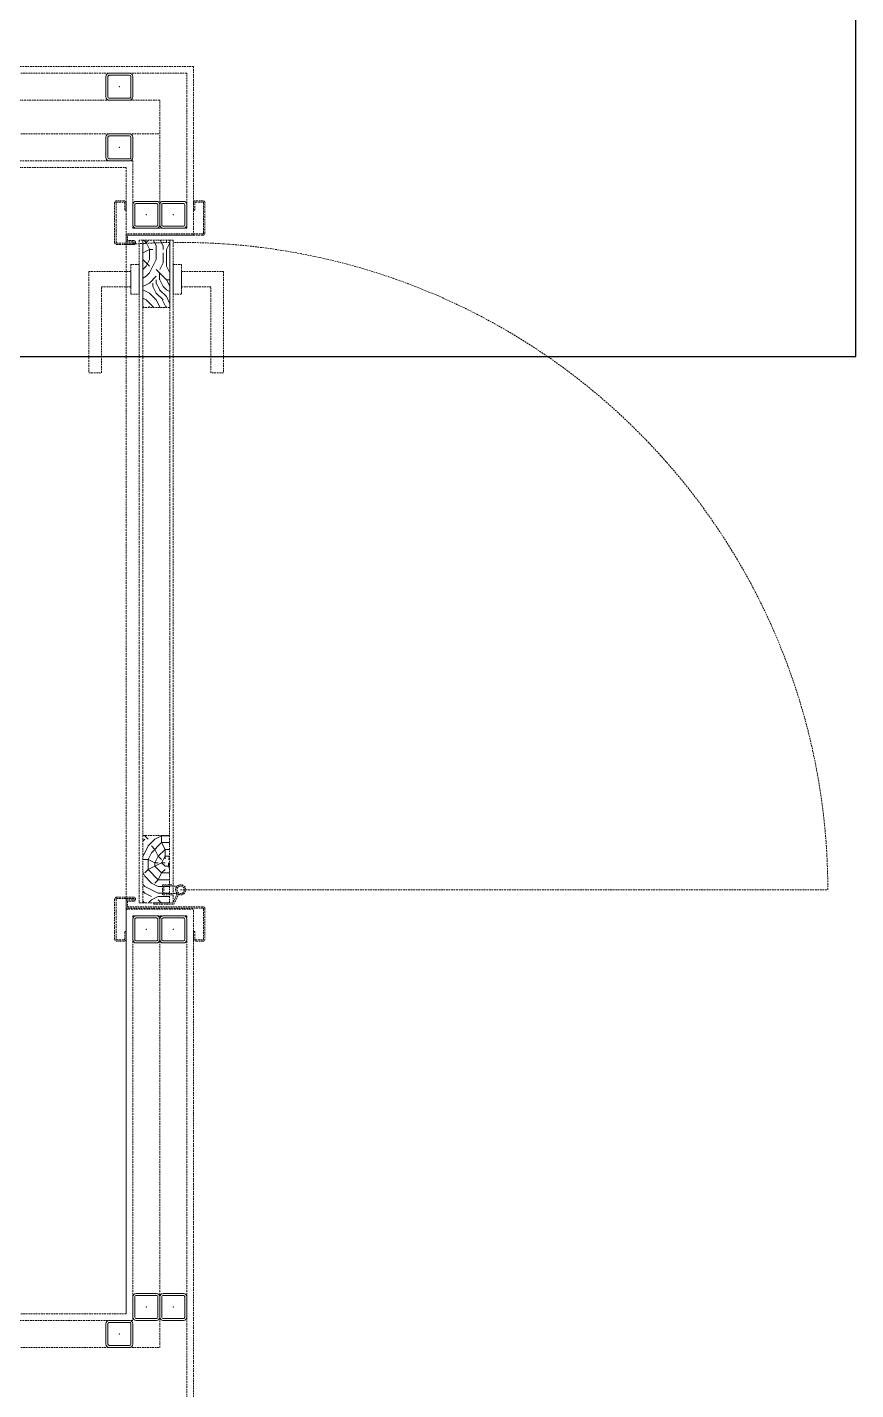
# Model space of a CAD drawing. Extents: x -1457 to 23780, y -2071 to 4205.
# Drawn here: x 1372.8 to 1495.8, y 538.7 to 740.8 of the extents above; entities that cross this region are included whole.
import ezdxf

# ---------------------------------------------------------------- set-up
doc = ezdxf.new("R2010")
doc.units = 0
doc.header["$MEASUREMENT"] = 0
doc.linetypes.add('HIDDEN', pattern=[0.375, 0.25, -0.125])
doc.layers.get('0').update_dxf_attribs({"color": 9, "lineweight": 9})
doc.layers.add('E-KABLO', color=7, linetype='Continuous', lineweight=30)
doc.layers.add('M-TEFRIS2-015', color=129, linetype='Continuous', lineweight=9)

# ---------------------------------------------------------------- blocks, each defined once
blk = doc.blocks.new('Prf-40x40')
for points in [[(1.5, -2), (-1.5, -2, -0.414214), (-2, -1.5), (-2, 1.5, -0.414214), (-1.5, 2), (1.5, 2, -0.414214), (2, 1.5), (2, -1.5, -0.414214)], [(1.5, -1.7), (-1.5, -1.7, -0.414214), (-1.7, -1.5), (-1.7, 1.5, -0.414214), (-1.5, 1.7), (1.5, 1.7, -0.414214), (1.7, 1.5), (1.7, -1.5, -0.414214)]]:
    blk.add_lwpolyline(points, format="xyb", close=True)
blk.add_point((0, 0))

msp = doc.modelspace()

# ---------------------------------------------------------------- hatches: boundary and pattern name
at = {"layer": 'M-TEFRIS2-015', "linetype": 'HIDDEN', "lineweight": 0}
h = msp.add_hatch(dxfattribs=at)
h.set_pattern_fill('LOGEND', color=256, scale=10, angle=180, style=0)
h.set_pattern_definition([(180, (100559.97, 3812.373), (-10, -10), [3, -7]), (180, (100559.97, 3811.873), (-10, -10), [3, -7]), (180, (100559.47, 3810.873), (-10, -10), [2, -8]), (180, (100558.97, 3809.873), (-10, -10), [1.5, -8.5]), (180, (100558.97, 3808.873), (-10, -10), [1, -9]), (180, (100561.47, 3807.873), (-10, -10), [0.5, -2.5, 0.5, -6.5]), (180, (100559.97, 3807.373), (-10, -10), [0.5, -4, 1.5, -4]), (180, (100557.97, 3806.873), (-10, -10), [0.5, -0.5, 0.5, -8.5]), (180, (100558.47, 3806.373), (-10, -10), [0.5, -9.5]), (180, (100558.97, 3805.373), (-10, -10), [1.5, -8.5]), (180, (100558.97, 3804.373), (-10, -10), [2, -8]), (180, (100559.47, 3803.373), (-10, -10), [2.5, -3, 0.5, -4]), (270, (100563.47, 3809.373), (10, -10), [0.5, -1, 2.5, -6]), (270, (100562.97, 3808.373), (10, -10), [0.5, -0.5, 1.5, -7.5]), (270, (100562.47, 3804.373), (10, -10), [1, -9]), (270, (100561.97, 3808.373), (10, -10), [2, -3, 0.5, -4.5]), (270, (100561.47, 3802.873), (10, -10), [0.5, -9.5]), (270, (100560.97, 3807.873), (10, -10), [1.5, -8.5]), (270, (100559.97, 3807.373), (10, -10), [1, -9]), (270, (100558.97, 3807.373), (10, -10), [0.5, -1.5, 1.5, -6.5]), (270, (100558.47, 3806.873), (10, -10), [0.5, -9.5]), (270, (100557.97, 3808.873), (10, -10), [1.4, -8.6]), (270, (100557.47, 3810.873), (10, -10), [1, -9]), (270, (100556.47, 3806.873), (10, -10), [0.5, -9.5]), (270, (100555.47, 3807.373), (10, -10), [1.5, -8.5]), (270, (100554.47, 3807.373), (10, -10), [1.5, -8.5]), (225, (100555.9704, 3811.373), (-2e-15, -10), [0.7071, -0.7071, 0.7071, -12.0208356]), (225, (100557.9704, 3808.873), (-2e-15, -10), [1.4142, -12.7279356]), (225, (100561.9704, 3803.873), (-2e-15, -10), [1.4142, -12.7279356]), (225, (100559.9704, 3806.373), (-2e-15, -10), [1.4142, -12.7279356]), (225, (100559.4704, 3808.373), (-2e-15, -10), [1.4142, -12.7279356]), (225, (100556.4704, 3810.373), (-2e-15, -10), [1.4142, -12.7279356]), (225, (100557.4704, 3809.873), (-2e-15, -10), [2.12132, -12.0208156]), (225, (100560.4704, 3805.373), (-2e-15, -10), [0.7071, -13.4350356]), (225, (100560.9704, 3804.373), (-2e-15, -10), [0.7071, -13.4350356]), (225, (100556.9704, 3804.373), (-2e-15, -10), [0.7071, -13.4350356]), (225, (100560.9704, 3809.373), (-2e-15, -10), [0.7071, -13.4350356]), (225, (100555.4704, 3805.873), (-2e-15, -10), [0.7071, -13.4350356]), (225, (100558.9704, 3806.873), (-2e-15, -10), [0.7071, -13.4350356]), (225, (100557.9704, 3805.873), (-2e-15, -10), [0.7071, -13.4350356]), (315, (100558.4704, 3807.873), (10, -2e-15), [0.7071, -0.7071, 2.12132, -10.6066156]), (315, (100556.9704, 3807.873), (10, -2e-15), [0.7071, -13.4350356]), (315, (100556.9704, 3811.373), (10, -2e-15), [0.7071, -13.4350356]), (315, (100558.9704, 3808.873), (10, -2e-15), [0.7071, -13.4350356]), (315, (100557.4704, 3806.873), (10, -2e-15), [0.7071, -13.4350356]), (315, (100559.9704, 3809.373), (10, -2e-15), [0.7071, -13.4350356]), (315, (100555.9704, 3809.373), (10, -2e-15), [0.7071, -13.4350356]), (315, (100562.9704, 3812.373), (10, -2e-15), [0.7071, -13.4350356]), (315, (100562.4704, 3811.873), (10, -2e-15), [1.4142, -12.7279356]), (315, (100561.9704, 3811.373), (10, -2e-15), [1.4142, -12.7279356]), (315, (100560.9704, 3811.373), (10, -2e-15), [1.4142, -12.7279356]), (315, (100560.4704, 3810.373), (10, -2e-15), [1.4142, -12.7279356]), (315, (100556.4704, 3806.373), (10, -2e-15), [1.4142, -12.7279356]), (315, (100554.4704, 3811.373), (10, -2e-15), [1.4142, -12.7279356]), (315, (100553.9704, 3803.373), (10, -2e-15), [1.4142, -12.7279356]), (315, (100553.9704, 3804.373), (10, -2e-15), [1.4142, -12.7279356]), (315, (100554.9704, 3804.873), (10, -2e-15), [1.4142, -12.7279356]), (315, (100561.9704, 3804.873), (10, -2e-15), [2.12132, -12.0208156]), (315, (100555.4704, 3805.873), (10, -2e-15), [2.12132, -12.0208156]), (206.565051, (100560.9704, 3802.873), (-10, -4e-09), [1.118, -21.2426798]), (206.565051, (100560.9704, 3807.873), (-10, -4e-09), [1.118, -21.2426798]), (206.565051, (100559.9704, 3804.873), (-10, -4e-09), [1.118, -21.2426798]), (206.565051, (100556.9704, 3811.873), (-10, -4e-09), [1.118, -21.2426798]), (206.565051, (100557.4704, 3810.873), (-10, -4e-09), [1.118, -21.2426798]), (206.565051, (100560.4704, 3808.873), (-10, -4e-09), [1.118, -21.2426798]), (206.565051, (100560.4704, 3803.873), (-10, -4e-09), [1.118, -21.2426798]), (206.565051, (100557.4704, 3806.873), (-10, -4e-09), [2.236, -20.1246798]), (243.434949, (100557.4704, 3805.373), (-5e-10, -10), [1.118, -21.2426798]), (243.434949, (100555.9704, 3808.373), (-5e-10, -10), [1.118, -21.2426798]), (243.434949, (100560.9704, 3806.373), (-5e-10, -10), [1.118, -21.2426798]), (243.434949, (100562.9704, 3805.873), (-5e-10, -10), [1.118, -21.2426798]), (243.434949, (100556.9704, 3807.873), (-5e-10, -10), [1.118, -21.2426798]), (243.434949, (100557.9704, 3807.873), (-5e-10, -10), [1.118, -21.2426798]), (243.434949, (100561.9704, 3806.373), (-5e-10, -10), [2.236, -20.1246798]), (243.434949, (100554.4704, 3809.873), (-5e-10, -10), [2.236, -20.1246798]), (243.434949, (100555.4704, 3809.373), (-5e-10, -10), [2.236, -20.1246798]), (296.565051, (100563.4704, 3810.873), (4e-09, -10), [1.118, -21.2426798]), (296.565051, (100563.4704, 3805.373), (4e-09, -10), [1.118, -21.2426798]), (296.565051, (100561.4704, 3812.373), (4e-09, -10), [1.118, -21.2426798]), (296.565051, (100562.4704, 3803.373), (4e-09, -10), [1.118, -21.2426798]), (296.565051, (100561.4704, 3809.373), (4e-09, -10), [1.118, -21.2426798]), (296.565051, (100559.4704, 3808.373), (4e-09, -10), [1.118, -21.2426798]), (296.565051, (100558.4704, 3806.373), (4e-09, -10), [1.118, -21.2426798]), (296.565051, (100562.9704, 3810.373), (-3.21e-06, -10.0000016), [1.118, -21.2426798]), (296.565051, (100560.4704, 3808.873), (4e-09, -10), [1.118, -21.2426798]), (296.565051, (100557.4704, 3809.873), (4e-09, -10), [1.118, -21.2426798]), (296.565051, (100556.4704, 3808.873), (4e-09, -10), [1.118, -21.2426798]), (296.565051, (100554.4704, 3805.873), (4e-09, -10), [1.118, -21.2426798]), (296.565051, (100561.9704, 3802.873), (4e-09, -10), [1.118, -21.2426798]), (296.565051, (100563.4704, 3803.373), (4e-09, -10), [2.236, -20.1246798]), (296.565051, (100561.9704, 3810.373), (4e-09, -10), [2.236, -20.1246798]), (333.434949, (100563.4704, 3811.873), (10, -5e-10), [1.118, -21.2426798]), (333.434949, (100554.9704, 3812.373), (10, -5e-10), [1.118, -21.2426798]), (333.434949, (100555.4704, 3807.373), (10, -5e-10), [1.118, -21.2426798]), (333.434949, (100559.4704, 3810.873), (10, -5e-10), [1.118, -21.2426798]), (333.434949, (100559.9704, 3811.873), (10, -5e-10), [1.118, -21.2426798]), (333.434949, (100558.9704, 3809.873), (10, -5e-10), [1.118, -21.2426798]), (333.434949, (100555.9704, 3803.873), (10, -5e-10), [1.118, -21.2426798]), (333.434949, (100554.9704, 3803.373), (10, -5e-10), [2.236, -20.1246798])])
h.paths.add_polyline_path([(1389.97, 699.23), (1393.96, 699.23), (1393.97, 709.23), (1389.97, 709.23)])
h = msp.add_hatch(dxfattribs=at)
h.set_pattern_fill('LOGEND', color=256, scale=10, angle=180, style=0)
h.set_pattern_definition([(180, (100565.262, 3812.373), (-10, -10), [3, -7]), (180, (100565.262, 3811.873), (-10, -10), [3, -7]), (180, (100564.762, 3810.873), (-10, -10), [2, -8]), (180, (100564.262, 3809.873), (-10, -10), [1.5, -8.5]), (180, (100564.262, 3808.873), (-10, -10), [1, -9]), (180, (100566.762, 3807.873), (-10, -10), [0.5, -2.5, 0.5, -6.5]), (180, (100565.262, 3807.373), (-10, -10), [0.5, -4, 1.5, -4]), (180, (100563.262, 3806.873), (-10, -10), [0.5, -0.5, 0.5, -8.5]), (180, (100563.762, 3806.373), (-10, -10), [0.5, -9.5]), (180, (100564.262, 3805.373), (-10, -10), [1.5, -8.5]), (180, (100564.262, 3804.373), (-10, -10), [2, -8]), (180, (100564.762, 3803.373), (-10, -10), [2.5, -3, 0.5, -4]), (270, (100568.762, 3809.373), (10, -10), [0.5, -1, 2.5, -6]), (270, (100568.262, 3808.373), (10, -10), [0.5, -0.5, 1.5, -7.5]), (270, (100567.762, 3804.373), (10, -10), [1, -9]), (270, (100567.262, 3808.373), (10, -10), [2, -3, 0.5, -4.5]), (270, (100566.762, 3802.873), (10, -10), [0.5, -9.5]), (270, (100566.262, 3807.873), (10, -10), [1.5, -8.5]), (270, (100565.262, 3807.373), (10, -10), [1, -9]), (270, (100564.262, 3807.373), (10, -10), [0.5, -1.5, 1.5, -6.5]), (270, (100563.762, 3806.873), (10, -10), [0.5, -9.5]), (270, (100563.262, 3808.873), (10, -10), [1.4, -8.6]), (270, (100562.762, 3810.873), (10, -10), [1, -9]), (270, (100561.762, 3806.873), (10, -10), [0.5, -9.5]), (270, (100560.762, 3807.373), (10, -10), [1.5, -8.5]), (270, (100559.762, 3807.373), (10, -10), [1.5, -8.5]), (225, (100561.262, 3811.373), (-2e-15, -10), [0.7071, -0.7071, 0.7071, -12.0208356]), (225, (100563.262, 3808.873), (-2e-15, -10), [1.4142, -12.7279356]), (225, (100567.262, 3803.873), (-2e-15, -10), [1.4142, -12.7279356]), (225, (100565.262, 3806.373), (-2e-15, -10), [1.4142, -12.7279356]), (225, (100564.762, 3808.373), (-2e-15, -10), [1.4142, -12.7279356]), (225, (100561.762, 3810.373), (-2e-15, -10), [1.4142, -12.7279356]), (225, (100562.762, 3809.873), (-2e-15, -10), [2.12132, -12.0208156]), (225, (100565.762, 3805.373), (-2e-15, -10), [0.7071, -13.4350356]), (225, (100566.262, 3804.373), (-2e-15, -10), [0.7071, -13.4350356]), (225, (100562.262, 3804.373), (-2e-15, -10), [0.7071, -13.4350356]), (225, (100566.262, 3809.373), (-2e-15, -10), [0.7071, -13.4350356]), (225, (100560.762, 3805.873), (-2e-15, -10), [0.7071, -13.4350356]), (225, (100564.262, 3806.873), (-2e-15, -10), [0.7071, -13.4350356]), (225, (100563.262, 3805.873), (-2e-15, -10), [0.7071, -13.4350356]), (315, (100563.762, 3807.873), (10, -2e-15), [0.7071, -0.7071, 2.12132, -10.6066156]), (315, (100562.262, 3807.873), (10, -2e-15), [0.7071, -13.4350356]), (315, (100562.262, 3811.373), (10, -2e-15), [0.7071, -13.4350356]), (315, (100564.262, 3808.873), (10, -2e-15), [0.7071, -13.4350356]), (315, (100562.762, 3806.873), (10, -2e-15), [0.7071, -13.4350356]), (315, (100565.262, 3809.373), (10, -2e-15), [0.7071, -13.4350356]), (315, (100561.262, 3809.373), (10, -2e-15), [0.7071, -13.4350356]), (315, (100568.262, 3812.373), (10, -2e-15), [0.7071, -13.4350356]), (315, (100567.762, 3811.873), (10, -2e-15), [1.4142, -12.7279356]), (315, (100567.262, 3811.373), (10, -2e-15), [1.4142, -12.7279356]), (315, (100566.262, 3811.373), (10, -2e-15), [1.4142, -12.7279356]), (315, (100565.762, 3810.373), (10, -2e-15), [1.4142, -12.7279356]), (315, (100561.762, 3806.373), (10, -2e-15), [1.4142, -12.7279356]), (315, (100559.762, 3811.373), (10, -2e-15), [1.4142, -12.7279356]), (315, (100559.262, 3803.373), (10, -2e-15), [1.4142, -12.7279356]), (315, (100559.262, 3804.373), (10, -2e-15), [1.4142, -12.7279356]), (315, (100560.262, 3804.873), (10, -2e-15), [1.4142, -12.7279356]), (315, (100567.262, 3804.873), (10, -2e-15), [2.12132, -12.0208156]), (315, (100560.762, 3805.873), (10, -2e-15), [2.12132, -12.0208156]), (206.565051, (100566.262, 3802.873), (-10, -4e-09), [1.118, -21.2426798]), (206.565051, (100566.262, 3807.873), (-10, -4e-09), [1.118, -21.2426798]), (206.565051, (100565.262, 3804.873), (-10, -4e-09), [1.118, -21.2426798]), (206.565051, (100562.262, 3811.873), (-10, -4e-09), [1.118, -21.2426798]), (206.565051, (100562.762, 3810.873), (-10, -4e-09), [1.118, -21.2426798]), (206.565051, (100565.762, 3808.873), (-10, -4e-09), [1.118, -21.2426798]), (206.565051, (100565.762, 3803.873), (-10, -4e-09), [1.118, -21.2426798]), (206.565051, (100562.762, 3806.873), (-10, -4e-09), [2.236, -20.1246798]), (243.434949, (100562.762, 3805.373), (-5e-10, -10), [1.118, -21.2426798]), (243.434949, (100561.262, 3808.373), (-5e-10, -10), [1.118, -21.2426798]), (243.434949, (100566.262, 3806.373), (-5e-10, -10), [1.118, -21.2426798]), (243.434949, (100568.262, 3805.873), (-5e-10, -10), [1.118, -21.2426798]), (243.434949, (100562.262, 3807.873), (-5e-10, -10), [1.118, -21.2426798]), (243.434949, (100563.262, 3807.873), (-5e-10, -10), [1.118, -21.2426798]), (243.434949, (100567.262, 3806.373), (-5e-10, -10), [2.236, -20.1246798]), (243.434949, (100559.762, 3809.873), (-5e-10, -10), [2.236, -20.1246798]), (243.434949, (100560.762, 3809.373), (-5e-10, -10), [2.236, -20.1246798]), (296.565051, (100568.762, 3810.873), (4e-09, -10), [1.118, -21.2426798]), (296.565051, (100568.762, 3805.373), (4e-09, -10), [1.118, -21.2426798]), (296.565051, (100566.762, 3812.373), (4e-09, -10), [1.118, -21.2426798]), (296.565051, (100567.762, 3803.373), (4e-09, -10), [1.118, -21.2426798]), (296.565051, (100566.762, 3809.373), (4e-09, -10), [1.118, -21.2426798]), (296.565051, (100564.762, 3808.373), (4e-09, -10), [1.118, -21.2426798]), (296.565051, (100563.762, 3806.373), (4e-09, -10), [1.118, -21.2426798]), (296.565051, (100568.262, 3810.373), (-3.21e-06, -10.0000016), [1.118, -21.2426798]), (296.565051, (100565.762, 3808.873), (4e-09, -10), [1.118, -21.2426798]), (296.565051, (100562.762, 3809.873), (4e-09, -10), [1.118, -21.2426798]), (296.565051, (100561.762, 3808.873), (4e-09, -10), [1.118, -21.2426798]), (296.565051, (100559.762, 3805.873), (4e-09, -10), [1.118, -21.2426798]), (296.565051, (100567.262, 3802.873), (4e-09, -10), [1.118, -21.2426798]), (296.565051, (100568.762, 3803.373), (4e-09, -10), [2.236, -20.1246798]), (296.565051, (100567.262, 3810.373), (4e-09, -10), [2.236, -20.1246798]), (333.434949, (100568.762, 3811.873), (10, -5e-10), [1.118, -21.2426798]), (333.434949, (100560.262, 3812.373), (10, -5e-10), [1.118, -21.2426798]), (333.434949, (100560.762, 3807.373), (10, -5e-10), [1.118, -21.2426798]), (333.434949, (100564.762, 3810.873), (10, -5e-10), [1.118, -21.2426798]), (333.434949, (100565.262, 3811.873), (10, -5e-10), [1.118, -21.2426798]), (333.434949, (100564.262, 3809.873), (10, -5e-10), [1.118, -21.2426798]), (333.434949, (100561.262, 3803.873), (10, -5e-10), [1.118, -21.2426798]), (333.434949, (100560.262, 3803.373), (10, -5e-10), [2.236, -20.1246798])])
h.paths.add_polyline_path([(1393.96, 620.94), (1389.96, 620.94), (1389.96, 610.94), (1393.96, 610.94)])

# ---------------------------------------------------------------- linework, layer by layer
at = {"layer": 'E-KABLO', "color": 6}
for p, q in [((1495.75, 692), (1495.75, 1069.91)), ((1231.99, 692), (1495.75, 692))]:
    msp.add_line(p, q, dxfattribs=at)
at = {"layer": 'M-TEFRIS2-015', "linetype": 'HIDDEN', "lineweight": 0}
for points in [[(1182.5, 518), (1182.5, 517), (1387.5, 517), (1387.5, 517), (1387.5, 517), (1387.5, 517), (1387.5, 517), (1387.5, 502), (1397.5, 502), (1397.5, 610), (1387.5, 610), (1387.5, 550), (1387.5, 550), (1387.5, 550), (1387.5, 550), (1387.5, 550), (1202.5, 550), (1202.5, 720), (1387.5, 720), (1387.5, 710), (1397.5, 710), (1397.5, 735), (1182.5, 735)], [(1184.5, 518), (1184.5, 518), (1388.5, 518), (1388.5, 503), (1396.5, 503), (1396.5, 609), (1388.5, 609), (1388.5, 549), (1201.5, 549), (1201.5, 721), (1388.5, 721), (1388.5, 711), (1396.5, 711), (1396.5, 734), (1182.5, 734)], [(1392.5, 714.5), (1392.5, 730), (1186, 730)], [(1197.5, 730), (1197.5, 545), (1392.5, 545), (1392.5, 609)], [(1197.5, 725), (1392.5, 725)], [(1389.46, 705.65), (1388.21, 705.65), (1388.21, 701.25), (1389.46, 701.25), (1389.46, 705.65)], [(1394.46, 705.65), (1395.71, 705.65), (1395.71, 701.25), (1394.46, 701.25), (1394.46, 705.65)], [(1388.21, 704.57), (1381.96, 704.57), (1381.96, 689.57), (1383.83, 689.57), (1383.83, 702.32), (1383.83, 702.32), (1388.21, 702.32), (1388.21, 704.57)], [(1395.71, 704.57), (1401.96, 704.57), (1401.96, 689.57), (1400.09, 689.57), (1400.09, 702.32), (1400.09, 702.32), (1395.71, 702.32), (1395.71, 704.57)], [(1394.39, 612.14), (1392.89, 612.14), (1392.89, 613.64), (1394.39, 613.64)], [(1395.08, 612.34), (1393.09, 612.34), (1393.09, 613.44), (1395.08, 613.44)], [(1395.59, 612.89), (1491.6, 612.89)]]:
    msp.add_lwpolyline(points, dxfattribs=at)
for points in [[(1387.5, 550), (1202.5, 550), (1202.5, 720), (1387.5, 720)], [(1389.96, 610.94), (1389.96, 709.23), (1389.46, 709.23), (1389.46, 610.94)], [(1389.96, 699.23), (1389.96, 709.23), (1393.97, 709.23), (1393.97, 699.23)], [(1393.96, 610.94), (1393.97, 709.23), (1394.47, 709.23), (1394.46, 610.94)], [(1389.96, 610.94), (1389.96, 620.94), (1393.96, 620.94), (1393.96, 610.94)]]:
    msp.add_lwpolyline(points, close=True, dxfattribs=at)
for points in [[(1385.8, 710.62), (1385.8, 708.88, 0.414214), (1386.1, 708.58), (1388.6, 708.58, 0.414214), (1388.9, 708.88, 0.414214), (1388.6, 709.18), (1387.7, 709.18), (1387.7, 709.98), (1398.9, 709.98, 0.414214), (1399.2, 710.28), (1399.2, 714.78, 0.414214), (1398.9, 715.08), (1397.8, 715.08, 0.414214), (1397.5, 714.78), (1397.5, 713.68), (1397.7, 713.68), (1397.7, 714.78, -0.414214), (1397.8, 714.88), (1398.9, 714.88, -0.414214), (1399, 714.78), (1399, 710.38), (1399, 710.28, -0.414214), (1398.9, 710.18), (1387.5, 710.18), (1387.5, 708.98), (1388.6, 708.98, -0.414214), (1388.7, 708.88, -0.414214), (1388.6, 708.78), (1386.1, 708.78, -0.414214), (1386, 708.88), (1386, 710.62), (1386, 714.78, -0.414214), (1386.1, 714.88), (1387.2, 714.88, -0.414214), (1387.3, 714.78), (1387.3, 713.68), (1387.5, 713.68), (1387.5, 714.78, 0.414214), (1387.2, 715.08), (1386.1, 715.08, 0.414214), (1385.8, 714.78)], [(1395.1, 612.32), (1394.46, 610.94), (1391.59, 610.94), (1391.59, 610.74), (1394.59, 610.74), (1395.27, 612.21, 14.796002)], [(1385.8, 609.73), (1385.8, 611.48, -0.414214), (1386.1, 611.78), (1388.6, 611.78, -0.414214), (1388.9, 611.48, -0.414214), (1388.6, 611.18), (1387.7, 611.18), (1387.7, 610.38), (1398.9, 610.38, -0.414214), (1399.2, 610.08), (1399.2, 605.58, -0.414214), (1398.9, 605.28), (1397.8, 605.28, -0.414214), (1397.5, 605.58), (1397.5, 606.68), (1397.7, 606.68), (1397.7, 605.58, 0.414214), (1397.8, 605.48), (1398.9, 605.48, 0.414214), (1399, 605.58), (1399, 609.98), (1399, 610.08, 0.414214), (1398.9, 610.18), (1387.5, 610.18), (1387.5, 611.38), (1388.6, 611.38, 0.414214), (1388.7, 611.48, 0.414214), (1388.6, 611.58), (1386.1, 611.58, 0.414214), (1386, 611.48), (1386, 609.73), (1386, 605.58, 0.414214), (1386.1, 605.48), (1387.2, 605.48, 0.414214), (1387.3, 605.58), (1387.3, 606.68), (1387.5, 606.68), (1387.5, 605.58, -0.414214), (1387.2, 605.28), (1386.1, 605.28, -0.414214), (1385.8, 605.58)]]:
    msp.add_lwpolyline(points, format="xyb", close=True, dxfattribs=at)
msp.add_circle((1395.59, 612.89), 0.55, dxfattribs=at)
for start, end in [(90.9673, 94.7643), (0, 90.6689)]:
    msp.add_arc((1395.59, 612.89), 96.02, start, end, dxfattribs=at)

# ---------------------------------------------------------------- block references
at = {"layer": 'M-TEFRIS2-015', "linetype": 'HIDDEN', "lineweight": 0, "xscale": -1}
for p in [(1386.5, 732), (1386.5, 723), (1386.5, 547)]:
    msp.add_blockref('Prf-40x40', p, dxfattribs=at)
at = {"layer": 'M-TEFRIS2-015', "linetype": 'HIDDEN', "lineweight": 0, "xscale": -1, "rotation": 270}
for p in [(1390.5, 713), (1394.5, 713)]:
    msp.add_blockref('Prf-40x40', p, dxfattribs=at)
at = {"layer": 'M-TEFRIS2-015', "linetype": 'HIDDEN', "lineweight": 0, "rotation": 180}
for p in [(1390.5, 607), (1394.5, 607), (1390.5, 551), (1394.5, 551)]:
    msp.add_blockref('Prf-40x40', p, dxfattribs=at)

doc.saveas('drawing.dxf')
